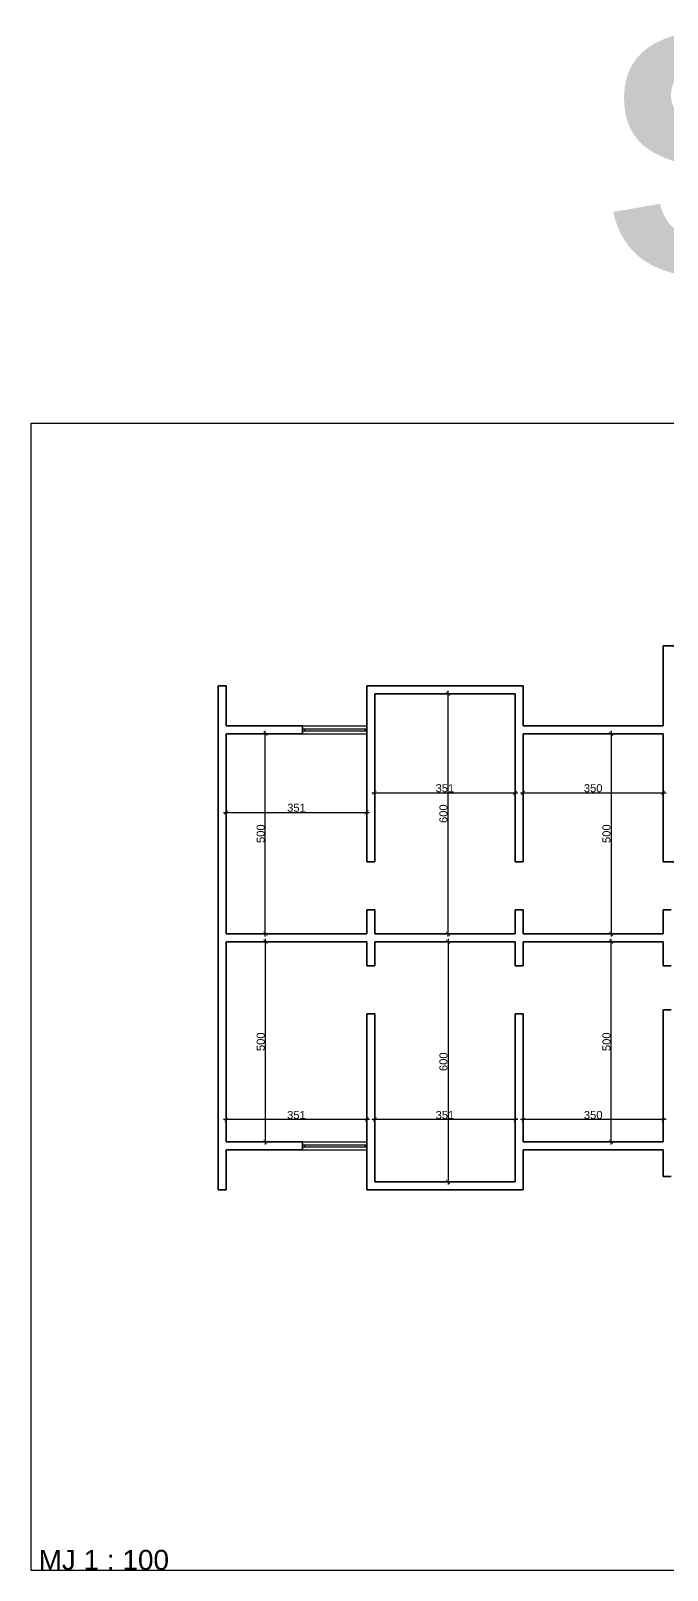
# Model space of a CAD drawing. Header units: centimetres. Extents: x 642232439 to 646206409, y 502891828 to 503284195.
# Drawn here: x 646175511 to 646177101, y 503274569 to 503278417 of the extents above; entities that cross this region are included whole.
import ezdxf

# ---------------------------------------------------------------- set-up
doc = ezdxf.new("R2010")
doc.units = ezdxf.units.CM
doc.header["$PDMODE"] = 35
doc.header["$PDSIZE"] = 0.1
doc.layers.add('SAST_Linija sastavnice', color=3, linetype='Continuous', plot=False)
doc.layers.add('TP_01 - 0.35', color=1, linetype='Continuous', lineweight=35)
for name, color, linetype in [('TP_Kotiranje', 3, 'Continuous'), ('TP_Otvori', 8, 'Continuous'), ('TP_Otvori.block', 8, 'Continuous')]:
    doc.layers.add(name, color=color, linetype=linetype)
doc.styles.add('Kota', font='arialbd.ttf')
doc.styles.get("Standard").update_dxf_attribs({"font": 'arial.ttf'})
doc.dimstyles.new('Radni', dxfattribs={"dimtxt": 20, "dimasz": 10, "dimexe": 7, "dimexo": 7, "dimgap": 1.25, "dimtad": 1, "dimdec": 1, "dimrnd": 0.5, "dimdsep": 46, "dimtxsty": 'Standard', "dimblk": 'ARCHTICK', "dimcen": 10, "dimdle": 7, "dimclrd": 256, "dimclre": 256, "dimadec": 1, "dimazin": 0, "dimtm": 1e-09, "dimtfac": 1, "dimtdec": 1, "dimtix": 1, "dimtmove": 0, "dimatfit": 0, "dimfxl": 7, "dimfxlon": 1, "dimarcsym": 0})

# ---------------------------------------------------------------- blocks, each defined once
blk = doc.blocks.new('*U109')
at = {"layer": 'TP_01 - 0.35'}
for p, q in [((0, 0), (0, -30)), ((240, 0), (240, -30))]:
    blk.add_line(p, q, dxfattribs=at)
at = {"layer": 'TP_Otvori'}
for p, q in [((0, 0), (240, 0)), ((0, -11.3), (240, -11.3)), ((0, -18.8), (240, -18.8)), ((0, -30), (240, -30)), ((7.5, -11.3), (7.5, -18.8)), ((232.5, -11.3), (232.5, -18.8))]:
    blk.add_line(p, q, dxfattribs=at)
blk = doc.blocks.new('_ArchTick')
at = {"color": 0, "linetype": 'ByBlock', "const_width": 0.15}
blk.add_lwpolyline([(-0.5, -0.5), (0.5, 0.5)], dxfattribs=at)
blk = doc.blocks.new('*D110')
at = {"layer": 'Defpoints', "color": 0, "transparency": 16777216}
for p in [(646176350.3, 503276463.2), (646175999.3, 503276409.9), (646176350.3, 503276409.9)]:
    blk.add_point(p, dxfattribs=at)
at = {"layer": 'TP_Kotiranje', "lineweight": -2, "transparency": 16777216}
for p, q in [((646175999.3, 503276456.2), (646175999.3, 503276470.2)), ((646176350.3, 503276456.2), (646176350.3, 503276470.2)), ((646175992.3, 503276463.2), (646176357.3, 503276463.2))]:
    blk.add_line(p, q, dxfattribs=at)
at = {"layer": 'TP_Kotiranje', "lineweight": -2, "transparency": 16777216, "xscale": 10, "yscale": 10, "zscale": 10, "rotation": 180}
blk.add_blockref('_ArchTick', (646175999.3, 503276463.2), dxfattribs=at)
at = {"layer": 'TP_Kotiranje', "lineweight": -2, "transparency": 16777216, "xscale": 10, "yscale": 10, "zscale": 10}
blk.add_blockref('_ArchTick', (646176350.3, 503276463.2), dxfattribs=at)
at = {"layer": 'TP_Kotiranje', "color": 0, "transparency": 16777216, "insert": (646176174.8, 503276474.6), "char_height": 20, "attachment_point": 5}
blk.add_mtext('351', dxfattribs=at)
blk = doc.blocks.new('*D111')
at = {"layer": 'Defpoints', "color": 0, "transparency": 16777216}
for p in [(646176097, 503276659.9), (646176190.3, 503276659.9), (646176234.2, 503276159.9)]:
    blk.add_point(p, dxfattribs=at)
at = {"layer": 'TP_Kotiranje', "lineweight": -2, "transparency": 16777216}
for p, q in [((646176104, 503276659.9), (646176090, 503276659.9)), ((646176097, 503276152.9), (646176097, 503276666.9)), ((646176104, 503276159.9), (646176090, 503276159.9))]:
    blk.add_line(p, q, dxfattribs=at)
at = {"layer": 'TP_Kotiranje', "lineweight": -2, "transparency": 16777216, "xscale": 10, "yscale": 10, "zscale": 10}
for p, rotation in [((646176097, 503276659.9), 90), ((646176097, 503276159.9), 270)]:
    blk.add_blockref('_ArchTick', p, dxfattribs=dict(at, rotation=rotation))
at = {"layer": 'TP_Kotiranje', "color": 0, "transparency": 16777216, "insert": (646176085.5, 503276409.9), "char_height": 20, "attachment_point": 5, "rotation": 90}
blk.add_mtext('500', dxfattribs=at)
blk = doc.blocks.new('*D112')
at = {"layer": 'Defpoints', "color": 0, "transparency": 16777216}
for p in [(646176097, 503276139.9), (646176097, 503275639.9), (646176097, 503275639.9)]:
    blk.add_point(p, dxfattribs=at)
at = {"layer": 'TP_Kotiranje', "lineweight": -2, "transparency": 16777216}
for p, q in [((646176097, 503276146.9), (646176097, 503275632.9)), ((646176097, 503276139.9), (646176104, 503276139.9)), ((646176097, 503275639.9), (646176090, 503275639.9))]:
    blk.add_line(p, q, dxfattribs=at)
at = {"layer": 'TP_Kotiranje', "lineweight": -2, "transparency": 16777216, "xscale": 10, "yscale": 10, "zscale": 10}
for p, rotation in [((646176097, 503276139.9), 90), ((646176097, 503275639.9), 270)]:
    blk.add_blockref('_ArchTick', p, dxfattribs=dict(at, rotation=rotation))
at = {"layer": 'TP_Kotiranje', "color": 0, "transparency": 16777216, "insert": (646176085.5, 503275889.9), "char_height": 20, "attachment_point": 5, "rotation": 90}
blk.add_mtext('500', dxfattribs=at)
blk = doc.blocks.new('*D113')
at = {"layer": 'Defpoints', "color": 0, "transparency": 16777216}
for p in [(646176545.8, 503276139.9), (646176545.8, 503275539.9), (646176553.7, 503275539.9)]:
    blk.add_point(p, dxfattribs=at)
at = {"layer": 'TP_Kotiranje', "lineweight": -2, "transparency": 16777216}
for p, q in [((646176552.8, 503276139.9), (646176560.7, 503276139.9)), ((646176553.7, 503276146.9), (646176553.7, 503275532.9)), ((646176552.8, 503275539.9), (646176560.7, 503275539.9))]:
    blk.add_line(p, q, dxfattribs=at)
at = {"layer": 'TP_Kotiranje', "lineweight": -2, "transparency": 16777216, "xscale": 10, "yscale": 10, "zscale": 10}
for p, rotation in [((646176553.7, 503276139.9), 90), ((646176553.7, 503275539.9), 270)]:
    blk.add_blockref('_ArchTick', p, dxfattribs=dict(at, rotation=rotation))
at = {"layer": 'TP_Kotiranje', "color": 0, "transparency": 16777216, "insert": (646176542.2, 503275839.9), "char_height": 20, "attachment_point": 5, "rotation": 90}
blk.add_mtext('600', dxfattribs=at)
blk = doc.blocks.new('*D114')
at = {"layer": 'Defpoints', "color": 0, "transparency": 16777216}
for p in [(646176916.3, 503276139.9), (646176961, 503276139.9), (646176916.3, 503275639.9)]:
    blk.add_point(p, dxfattribs=at)
at = {"layer": 'TP_Kotiranje', "lineweight": -2, "transparency": 16777216}
for p, q in [((646176954, 503276139.9), (646176968, 503276139.9)), ((646176961, 503275632.9), (646176961, 503276146.9)), ((646176954, 503275639.9), (646176968, 503275639.9))]:
    blk.add_line(p, q, dxfattribs=at)
at = {"layer": 'TP_Kotiranje', "lineweight": -2, "transparency": 16777216, "xscale": 10, "yscale": 10, "zscale": 10}
for p, rotation in [((646176961, 503276139.9), 90), ((646176961, 503275639.9), 270)]:
    blk.add_blockref('_ArchTick', p, dxfattribs=dict(at, rotation=rotation))
at = {"layer": 'TP_Kotiranje', "color": 0, "transparency": 16777216, "insert": (646176949.6, 503275889.9), "char_height": 20, "attachment_point": 5, "rotation": 90}
blk.add_mtext('500', dxfattribs=at)
blk = doc.blocks.new('*D125')
at = {"layer": 'Defpoints', "color": 0, "transparency": 16777216}
for p in [(646176916.3, 503276659.9), (646176916.3, 503276159.9), (646176961, 503276159.9)]:
    blk.add_point(p, dxfattribs=at)
at = {"layer": 'TP_Kotiranje', "lineweight": -2, "transparency": 16777216}
for p, q in [((646176954, 503276659.9), (646176968, 503276659.9)), ((646176961, 503276666.9), (646176961, 503276152.9)), ((646176954, 503276159.9), (646176968, 503276159.9))]:
    blk.add_line(p, q, dxfattribs=at)
at = {"layer": 'TP_Kotiranje', "lineweight": -2, "transparency": 16777216, "xscale": 10, "yscale": 10, "zscale": 10}
for p, rotation in [((646176961, 503276659.9), 90), ((646176961, 503276159.9), 270)]:
    blk.add_blockref('_ArchTick', p, dxfattribs=dict(at, rotation=rotation))
at = {"layer": 'TP_Kotiranje', "color": 0, "transparency": 16777216, "insert": (646176949.6, 503276409.9), "char_height": 20, "attachment_point": 5, "rotation": 90}
blk.add_mtext('500', dxfattribs=at)
blk = doc.blocks.new('*D126')
at = {"layer": 'Defpoints', "color": 0, "transparency": 16777216}
for p in [(646176553.7, 503276759.9), (646176553.7, 503276759.9), (646176553.7, 503276159.9)]:
    blk.add_point(p, dxfattribs=at)
at = {"layer": 'TP_Kotiranje', "lineweight": -2, "transparency": 16777216}
for p, q in [((646176553.7, 503276759.9), (646176546.7, 503276759.9)), ((646176553.7, 503276152.9), (646176553.7, 503276766.9)), ((646176553.7, 503276159.9), (646176546.7, 503276159.9))]:
    blk.add_line(p, q, dxfattribs=at)
at = {"layer": 'TP_Kotiranje', "lineweight": -2, "transparency": 16777216, "xscale": 10, "yscale": 10, "zscale": 10}
for p, rotation in [((646176553.7, 503276759.9), 90), ((646176553.7, 503276159.9), 270)]:
    blk.add_blockref('_ArchTick', p, dxfattribs=dict(at, rotation=rotation))
at = {"layer": 'TP_Kotiranje', "color": 0, "transparency": 16777216, "insert": (646176542.2, 503276459.9), "char_height": 20, "attachment_point": 5, "rotation": 90}
blk.add_mtext('600', dxfattribs=at)
blk = doc.blocks.new('*D127')
at = {"layer": 'Defpoints', "color": 0, "transparency": 16777216}
for p in [(646176721.3, 503276512), (646176370.3, 503276463.2), (646176721.3, 503276463.2)]:
    blk.add_point(p, dxfattribs=at)
at = {"layer": 'TP_Kotiranje', "lineweight": -2, "transparency": 16777216}
for p, q in [((646176363.3, 503276512), (646176728.3, 503276512)), ((646176370.3, 503276505), (646176370.3, 503276519)), ((646176721.3, 503276505), (646176721.3, 503276519))]:
    blk.add_line(p, q, dxfattribs=at)
at = {"layer": 'TP_Kotiranje', "lineweight": -2, "transparency": 16777216, "xscale": 10, "yscale": 10, "zscale": 10, "rotation": 180}
blk.add_blockref('_ArchTick', (646176370.3, 503276512), dxfattribs=at)
at = {"layer": 'TP_Kotiranje', "lineweight": -2, "transparency": 16777216, "xscale": 10, "yscale": 10, "zscale": 10}
blk.add_blockref('_ArchTick', (646176721.3, 503276512), dxfattribs=at)
at = {"layer": 'TP_Kotiranje', "color": 0, "transparency": 16777216, "insert": (646176545.8, 503276523.5), "char_height": 20, "attachment_point": 5}
blk.add_mtext('351', dxfattribs=at)
blk = doc.blocks.new('*D128')
at = {"layer": 'Defpoints', "color": 0, "transparency": 16777216}
for p in [(646176741.3, 503276512), (646177091.3, 503276512), (646177091.3, 503276499.9)]:
    blk.add_point(p, dxfattribs=at)
at = {"layer": 'TP_Kotiranje', "lineweight": -2, "transparency": 16777216}
for p, q in [((646176734.3, 503276512), (646177098.3, 503276512)), ((646176741.3, 503276512), (646176741.3, 503276519)), ((646177091.3, 503276506.9), (646177091.3, 503276519))]:
    blk.add_line(p, q, dxfattribs=at)
at = {"layer": 'TP_Kotiranje', "lineweight": -2, "transparency": 16777216, "xscale": 10, "yscale": 10, "zscale": 10, "rotation": 180}
blk.add_blockref('_ArchTick', (646176741.3, 503276512), dxfattribs=at)
at = {"layer": 'TP_Kotiranje', "lineweight": -2, "transparency": 16777216, "xscale": 10, "yscale": 10, "zscale": 10}
blk.add_blockref('_ArchTick', (646177091.3, 503276512), dxfattribs=at)
at = {"layer": 'TP_Kotiranje', "color": 0, "transparency": 16777216, "insert": (646176916.3, 503276523.5), "char_height": 20, "attachment_point": 5}
blk.add_mtext('350', dxfattribs=at)
blk = doc.blocks.new('*D136')
at = {"layer": 'Defpoints', "color": 0, "transparency": 16777216}
for p in [(646176741.3, 503275695.3), (646176741.3, 503275695.3), (646177091.3, 503275695.3)]:
    blk.add_point(p, dxfattribs=at)
at = {"layer": 'TP_Kotiranje', "lineweight": -2, "transparency": 16777216}
for p, q in [((646177098.3, 503275695.3), (646176734.3, 503275695.3)), ((646176741.3, 503275695.3), (646176741.3, 503275702.3)), ((646177091.3, 503275695.3), (646177091.3, 503275702.3))]:
    blk.add_line(p, q, dxfattribs=at)
at = {"layer": 'TP_Kotiranje', "lineweight": -2, "transparency": 16777216, "xscale": 10, "yscale": 10, "zscale": 10, "rotation": 180}
blk.add_blockref('_ArchTick', (646176741.3, 503275695.3), dxfattribs=at)
at = {"layer": 'TP_Kotiranje', "lineweight": -2, "transparency": 16777216, "xscale": 10, "yscale": 10, "zscale": 10}
blk.add_blockref('_ArchTick', (646177091.3, 503275695.3), dxfattribs=at)
at = {"layer": 'TP_Kotiranje', "color": 0, "transparency": 16777216, "insert": (646176916.3, 503275706.8), "char_height": 20, "attachment_point": 5}
blk.add_mtext('350', dxfattribs=at)
blk = doc.blocks.new('*D137')
at = {"layer": 'Defpoints', "color": 0, "transparency": 16777216}
for p in [(646176370.3, 503275695.3), (646176370.3, 503275695.3), (646176721.3, 503275695.3)]:
    blk.add_point(p, dxfattribs=at)
at = {"layer": 'TP_Kotiranje', "lineweight": -2, "transparency": 16777216}
for p, q in [((646176728.3, 503275695.3), (646176363.3, 503275695.3)), ((646176370.3, 503275695.3), (646176370.3, 503275702.3)), ((646176721.3, 503275695.3), (646176721.3, 503275688.3))]:
    blk.add_line(p, q, dxfattribs=at)
at = {"layer": 'TP_Kotiranje', "lineweight": -2, "transparency": 16777216, "xscale": 10, "yscale": 10, "zscale": 10, "rotation": 180}
blk.add_blockref('_ArchTick', (646176370.3, 503275695.3), dxfattribs=at)
at = {"layer": 'TP_Kotiranje', "lineweight": -2, "transparency": 16777216, "xscale": 10, "yscale": 10, "zscale": 10}
blk.add_blockref('_ArchTick', (646176721.3, 503275695.3), dxfattribs=at)
at = {"layer": 'TP_Kotiranje', "color": 0, "transparency": 16777216, "insert": (646176545.8, 503275706.8), "char_height": 20, "attachment_point": 5}
blk.add_mtext('351', dxfattribs=at)
blk = doc.blocks.new('*D138')
at = {"layer": 'Defpoints', "color": 0, "transparency": 16777216}
for p in [(646175999.3, 503275695.3), (646175999.3, 503275695.3), (646176350.3, 503275695.3)]:
    blk.add_point(p, dxfattribs=at)
at = {"layer": 'TP_Kotiranje', "lineweight": -2, "transparency": 16777216}
for p, q in [((646176357.3, 503275695.3), (646175992.3, 503275695.3)), ((646175999.3, 503275695.3), (646175999.3, 503275702.3)), ((646176350.3, 503275695.3), (646176350.3, 503275702.3))]:
    blk.add_line(p, q, dxfattribs=at)
at = {"layer": 'TP_Kotiranje', "lineweight": -2, "transparency": 16777216, "xscale": 10, "yscale": 10, "zscale": 10, "rotation": 180}
blk.add_blockref('_ArchTick', (646175999.3, 503275695.3), dxfattribs=at)
at = {"layer": 'TP_Kotiranje', "lineweight": -2, "transparency": 16777216, "xscale": 10, "yscale": 10, "zscale": 10}
blk.add_blockref('_ArchTick', (646176350.3, 503275695.3), dxfattribs=at)
at = {"layer": 'TP_Kotiranje', "color": 0, "transparency": 16777216, "insert": (646176174.8, 503275706.8), "char_height": 20, "attachment_point": 5}
blk.add_mtext('351', dxfattribs=at)

msp = doc.modelspace()

# ---------------------------------------------------------------- linework, layer by layer
at = {"layer": 'SAST_Linija sastavnice'}
msp.add_lwpolyline([(646179408.92, 503277435.11), (646175510.92, 503277435.11), (646175510.92, 503274569.11), (646179408.92, 503274569.11)], close=True, dxfattribs=at)
at = {"layer": 'TP_01 - 0.35'}
for p, q in [((646177464.29, 503276879.87), (646177091.29, 503276879.87)), ((646177091.29, 503276679.87), (646177091.29, 503276879.87)), ((646175979.29, 503276779.87), (646175979.29, 503275519.87)), ((646175979.29, 503276779.87), (646175999.29, 503276779.87)), ((646175999.29, 503276779.87), (646175999.29, 503276679.87)), ((646176350.29, 503276779.87), (646176741.29, 503276779.87)), ((646176350.29, 503276679.87), (646176350.29, 503276779.87)), ((646176741.29, 503276679.87), (646176741.29, 503276779.87)), ((646176370.29, 503276759.87), (646176721.29, 503276759.87)), ((646176370.29, 503276339.87), (646176370.29, 503276759.87)), ((646176721.29, 503276339.87), (646176721.29, 503276759.87)), ((646175999.29, 503276679.87), (646176190.29, 503276679.87)), ((646175999.29, 503276659.87), (646175999.29, 503276159.87)), ((646175999.29, 503276659.87), (646176190.29, 503276659.87)), ((646176190.29, 503276679.87), (646176190.29, 503276659.87)), ((646176350.29, 503276679.87), (646176350.29, 503276659.87)), ((646176350.29, 503276339.87), (646176350.29, 503276659.87)), ((646177091.29, 503276679.87), (646176741.29, 503276679.87)), ((646176741.29, 503276339.87), (646176741.29, 503276659.87)), ((646177091.29, 503276659.87), (646176741.29, 503276659.87)), ((646177091.29, 503276339.87), (646177091.29, 503276659.87)), ((646176370.29, 503276339.87), (646176350.29, 503276339.87)), ((646176741.29, 503276339.87), (646176721.29, 503276339.87)), ((646177464.29, 503276339.87), (646177091.29, 503276339.87)), ((646176350.29, 503276159.87), (646176350.29, 503276219.87)), ((646176370.29, 503276219.87), (646176350.29, 503276219.87)), ((646176370.29, 503276159.87), (646176370.29, 503276219.87)), ((646176721.29, 503276159.87), (646176721.29, 503276219.87)), ((646176741.29, 503276219.87), (646176721.29, 503276219.87)), ((646176741.29, 503276159.87), (646176741.29, 503276219.87)), ((646177091.29, 503276219.87), (646177091.29, 503276159.87)), ((646177111.29, 503276219.87), (646177091.29, 503276219.87)), ((646175999.29, 503276159.87), (646176350.29, 503276159.87)), ((646176370.29, 503276159.87), (646176721.29, 503276159.87)), ((646176741.29, 503276159.87), (646177091.29, 503276159.87)), ((646175999.29, 503276139.87), (646175999.29, 503275639.87)), ((646175999.29, 503276139.87), (646176350.29, 503276139.87)), ((646176350.29, 503276139.87), (646176350.29, 503276079.87)), ((646176370.29, 503276139.87), (646176370.29, 503276079.87)), ((646176370.29, 503276139.87), (646176721.29, 503276139.87)), ((646176721.29, 503276139.87), (646176721.29, 503276079.87)), ((646176741.29, 503276139.87), (646177091.29, 503276139.87)), ((646176741.29, 503276139.87), (646176741.29, 503276079.87)), ((646177091.29, 503276139.87), (646177091.29, 503276079.87)), ((646176370.29, 503276079.87), (646176350.29, 503276079.87)), ((646176741.29, 503276079.87), (646176721.29, 503276079.87)), ((646177111.29, 503276079.87), (646177091.29, 503276079.87)), ((646177091.29, 503275969.87), (646177091.29, 503275639.87)), ((646177111.29, 503275969.87), (646177091.29, 503275969.87)), ((646176350.29, 503275959.87), (646176350.29, 503275639.87)), ((646176370.29, 503275959.87), (646176350.29, 503275959.87)), ((646176370.29, 503275959.87), (646176370.29, 503275539.87)), ((646176721.29, 503275959.87), (646176721.29, 503275539.87)), ((646176741.29, 503275959.87), (646176721.29, 503275959.87)), ((646176741.29, 503275959.87), (646176741.29, 503275639.87)), ((646175999.29, 503275639.87), (646176190.29, 503275639.87)), ((646175999.29, 503275619.87), (646175999.29, 503275519.87)), ((646175999.29, 503275619.87), (646176190.29, 503275619.87)), ((646176190.29, 503275619.87), (646176190.29, 503275639.87)), ((646176350.29, 503275619.87), (646176350.29, 503275639.87)), ((646176350.29, 503275619.87), (646176350.29, 503275519.87)), ((646177091.29, 503275639.87), (646176741.29, 503275639.87)), ((646176741.29, 503275619.87), (646176741.29, 503275519.87)), ((646177091.29, 503275619.87), (646176741.29, 503275619.87)), ((646177091.29, 503275619.87), (646177091.29, 503275552.87)), ((646177111.29, 503275552.87), (646177091.29, 503275552.87)), ((646175979.29, 503275519.87), (646175999.29, 503275519.87)), ((646176350.29, 503275519.87), (646176741.29, 503275519.87)), ((646176370.29, 503275539.87), (646176721.29, 503275539.87))]:
    msp.add_line(p, q, dxfattribs=at)

# ---------------------------------------------------------------- block references
at = {"layer": 'TP_Otvori.block', "xscale": 0.6666666548797557, "yscale": 0.6666666548797557, "zscale": 0.6666666548797557}
for p in [(646176190.29, 503276679.87), (646176190.29, 503275639.87)]:
    msp.add_blockref('*U109', p, dxfattribs=at)

# ---------------------------------------------------------------- texts
at = {"layer": 'SAST_Linija sastavnice', "insert": (646175510.92, 503274569.11), "char_height": 50, "attachment_point": 7, "rotation": 360}
msp.add_mtext(' MJ 1 : 100', dxfattribs=at)
at = {"layer": 'TP_Kotiranje', "insert": (646176942.41, 503278407.74), "char_height": 600, "attachment_point": 1, "style": 'Kota'}
msp.add_mtext_dynamic_manual_height_columns('SU', width=868.7781, gutter_width=125, heights=[972.62], dxfattribs=at)

# ---------------------------------------------------------------- dimensions: what is measured, and where the dimension line sits
at = {"layer": 'TP_Kotiranje'}
for base, p1, p2, picture, middle in [((646176553.69, 503276759.87), (646176553.69, 503276159.87), (646176553.69, 503276759.87), '*D126', (646176542.23, 503276459.87)), ((646176096.97, 503276659.87), (646176234.23, 503276159.87), (646176190.29, 503276659.87), '*D111', (646176085.51, 503276409.87)), ((646176961.02, 503276159.87), (646176916.29, 503276659.87), (646176916.29, 503276159.87), '*D125', (646176949.56, 503276409.87)), ((646176096.97, 503275639.87), (646176096.97, 503276139.87), (646176096.97, 503275639.87), '*D112', (646176085.51, 503275889.87)), ((646176553.69, 503275539.87), (646176545.79, 503276139.87), (646176545.79, 503275539.87), '*D113', (646176542.23, 503275839.87)), ((646176961.02, 503276139.87), (646176916.29, 503275639.87), (646176916.29, 503276139.87), '*D114', (646176949.56, 503275889.87))]:
    dim = msp.add_linear_dim(base=base, p1=p1, p2=p2, angle=90, dimstyle='Radni', dxfattribs=at)
    dim.commit()
    dim.dimension.update_dxf_attribs({"geometry": picture, "text_midpoint": middle})
for base, p1, p2, picture, middle in [((646176721.29, 503276511.98), (646176370.29, 503276463.18), (646176721.29, 503276463.18), '*D127', (646176545.79, 503276523.45)), ((646177091.29, 503276511.98), (646176741.29, 503276511.98), (646177091.29, 503276499.87), '*D128', (646176916.29, 503276523.45)), ((646176350.29, 503276463.18), (646175999.29, 503276409.87), (646176350.29, 503276409.87), '*D110', (646176174.79, 503276474.64)), ((646175999.29, 503275695.34), (646176350.29, 503275695.34), (646175999.29, 503275695.34), '*D138', (646176174.79, 503275706.81)), ((646176370.29, 503275695.34), (646176721.29, 503275695.34), (646176370.29, 503275695.34), '*D137', (646176545.79, 503275706.81)), ((646176741.29, 503275695.34), (646177091.29, 503275695.34), (646176741.29, 503275695.34), '*D136', (646176916.29, 503275706.81))]:
    dim = msp.add_linear_dim(base=base, p1=p1, p2=p2, dimstyle='Radni', dxfattribs=at)
    dim.commit()
    dim.dimension.update_dxf_attribs({"geometry": picture, "text_midpoint": middle})

doc.saveas('drawing.dxf')
